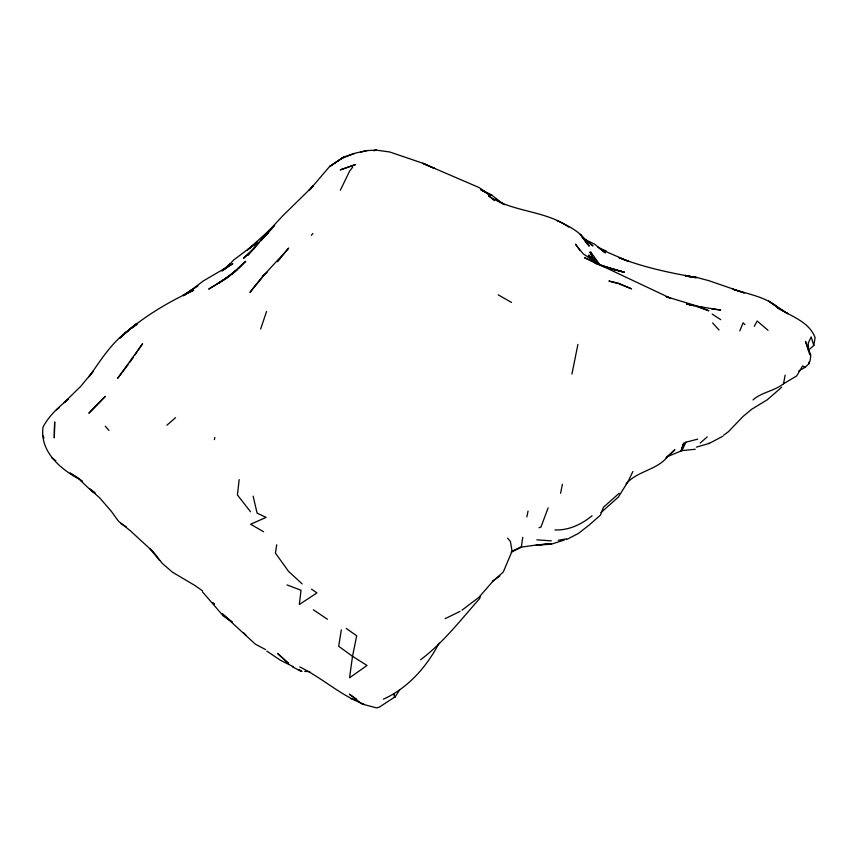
<?xml version="1.0" encoding="UTF-8"?>
<svg xmlns="http://www.w3.org/2000/svg" width="858" height="858" viewBox="0 0 858 858"><rect width="100%" height="100%" fill="white"/><g stroke="black" fill="none" stroke-linecap="round" stroke-linejoin="round"><path stroke-width="1.29" d="M80.116 479.611C60.693 469.38 39.597 451.694 43.039 427.091C48.895 415.873 58.505 407.121 68.265 399.27L64.114 402.595L80.673 386.411L93.447 370.988L89.06 376.716C100.665 360.403 111.454 342.696 128.024 330.866L119.519 338.363C141.066 318.082 166.988 302.659 193.726 290.219L182.936 295.302L197.994 286.004M239.167 479.59L237.441 495.002L250.504 511.743M665.98 457.722L674.892 449.689L667.159 457.282C656.038 470.366 637.151 471.031 626.083 483.891M522.769 537.312L521.396 546.675L512.065 551.211L503.281 572.007L492.857 581.327L478.893 597.361L461.979 610.177M276.705 544.798L275.45 553.11L288.438 571.246L302.166 583.901M341.334 629.858L338.696 646.288L352.509 656.316L367.02 665.465L349.56 677.799L352.509 656.316L356.714 635.789L346.278 628.453M808.44 350.236L813.813 345.452L815.1 337.655C808.997 321.332 790.797 316.409 777.477 307.614L787.859 313.749L768.607 301.094L780.158 309.448C767.331 297.061 749.334 294.466 733.043 289.285L744.39 292.921L708.729 280.641L697.179 277.563L685.295 276.072L696.921 277.563C670.345 273.005 643.79 267.46 618.629 257.497L628.238 261.261L601.887 249.817M214.393 439.65L214.822 437.451M752.981 399.925C761.496 392.213 774.259 391.109 783.493 383.805L785.156 375.182M571.932 374.088L577.906 344.412M560.574 493.253L562.408 484.277M526.833 516.924L528.045 511.078M683.644 443.168L681.874 450.632L667.234 456.692M480.351 596.203L479.729 598.509C460.875 619.658 443.382 642.696 420.559 659.759M798.766 371.074L804.976 367.385L809.126 363.599L810.242 360.017L810.81 355.255L805.48 341.366L808.236 350.171M439.071 643.189C426.748 666.645 408.118 688.062 383.354 699.184M683.14 444.455L681.123 450.804L683.687 443.575L685.95 442.192L697.683 439.146M260.65 329.022L266.57 311.454M395.034 696.857L379.311 707.131L376.555 707.882L362.012 704.043L349.335 694.186L356.681 699.216M548.144 507.861L540.948 527.08L539.028 527.756M739.832 330.845L743.071 322.812L744.948 324.646M632.872 471.503L628.442 480.877L618.393 497.039L600.997 512.548M685.95 442.192L681.874 450.632L695.237 449.27M340.369 190.186L349.56 171.235L352.777 166.999M754.321 326.34L757.153 321.01L768.028 330.287M399.678 689.778L394.83 697.457L394.026 693.564L394.508 697.511M133.344 357.336L129.537 362.784M134.77 355.233L136.915 352.08M138.342 349.978L142.621 343.672L117.653 378.292L128.099 364.725M277.606 261.722L288.663 248.101C275.772 262.848 261.476 276.415 249.989 292.417L264.832 274.303L262.301 276.802L267.074 272.351M311.357 235.328L312.913 233.44M259.459 242.353L247.887 255.18L261.175 239.661L268.222 232.657L262.966 238.47M226.287 267.889L233.644 260.038L255.587 243.479L247.415 250.021L270.538 229.215L267.61 232.132L282.797 215.755L313.288 185.907L309.116 190.315L310.693 188.674L329.547 166.581L343.854 156.993L356.284 152.885L367.203 150.568L376.362 150.118L389.822 152.005L421.75 162.881L479 187.505L490.304 195.452L480.566 189.328L491.956 195.27L502.466 203.496M274.678 225.622L260.703 240.841L268.222 232.657M310.693 188.674L313.288 185.907M236.829 269.766L228.796 276.587L245.72 261.282L238.513 268.758M257.379 241.999L250.418 247.726M619.186 493.221L603.389 507.325L600.482 515.068L589.414 524.849L578.399 533.462L566.655 539.51M265.551 234.663L269.208 231.424M781.735 387.194L767.288 399.764L751.812 409.169L743.039 416.462L728.238 431.853L723.594 435.231M229.772 264.071L222.083 270.796L232.872 263.674L203.41 280.877L186.69 293.5L191.956 289.736M700.182 443.071L707.239 436.904M166.945 425.171L175.568 417.653M231.96 274.249L237.709 269.487M256.574 242.911L253.089 245.678M56.456 409.856L59.459 407.518M227.07 277.971L208.698 289.125L222.319 280.705L235.585 270.817M223.037 270.152L225.922 268.104L221.911 270.892M592.052 515.765C581.563 524.388 568.79 530.448 554.933 529.987M134.577 325.965L131.564 328.088L135.875 325.193M185.167 294.669L190.615 290.851L186.336 293.811M492.31 581.306L499.914 575.986M783.493 383.805L796.642 375.976L802.627 365.916L804.976 367.385M184.942 294.787L186.969 293.382M188.996 291.977L191.034 290.572L183.419 295.796M222.319 280.705L229.558 275.911L218.093 283.43L221.267 281.381M135.446 325.407L137.173 324.303M696.396 447.136L709.126 443.447L722.822 436.261M445.152 618.661L460.017 611.379M511.175 552.177L521.782 547.072L535.832 545.077L551.136 544.24L564.296 540.025M341.152 158.73L329.547 166.581L343.854 156.993L340.765 158.891L354.236 153.421M360.735 152.038L367.203 150.568M373.97 150.622L376.362 150.118L373.809 150.643M558.311 540.293L566.419 538.856M304.633 671.396L309.813 671.6M536.861 539.821L551.308 540.883M696.835 306.22L720.774 310.081L711.765 308.848M700.214 307.078L704.053 307.7M612.623 269.433L624.249 272.072L602.359 266.173L624.12 272.329L600.986 265.154L611.464 269.004M686.625 303.957L694.261 305.738M686.657 303.989L690.508 304.912M686.443 303.893L694.776 305.941M601.801 249.785L606.349 251.169M350.943 698.637L355.716 699.935M617.492 283.462L608.869 281.038L618.8 283.258L631.574 288.856L618.725 283.805M695.967 306.231L708.923 310.789L696.256 305.78L666.13 296.664L670.838 298.38L584.448 257.636L601.136 265.669L583.258 253.904L575.493 244.176L579.911 250.504M287.022 584.931L301.019 590.261L299.313 604.525L316.934 592.899L311.518 589.156M78.035 477.917L70.099 473.048L82.529 481.177M364.017 704.246C340.594 695.527 322.158 677.723 299.732 666.945M584.952 239.425L594.551 244.144L605.33 252.885L597.972 247.211L605.92 251.051M481.199 190.176L491.956 195.27M708.569 443.178L709.126 443.447M292.342 666.763L301.179 671.417M293.415 666.741L280.512 660.306L266.827 651.115M298.809 669.594L302.037 671.299M265.583 649.603L255.309 644.144L222.469 613.899L232.207 622.071L223.606 616.291L202.499 591.913M568.779 227.113C544.787 210.049 512.548 212.484 488.599 195.828L494.423 200.611M557.142 220.613L556.896 220.474C568.479 226.115 581.424 231.66 587.473 243.94L580.287 234.298L589.199 246.117L581.574 236.132L593.007 245.935L586.84 241.43M498.219 294.841L511.518 302.434M95.442 493.404L92.053 491.462L80.169 480.233M263.631 531.767L250.6 524.238L266.109 517.395L257.089 513.138L253.153 496.16M120.731 523.391L126.255 526.78M495.538 199.056L504.418 204.751M712.161 314.071L720.752 319.659M499.431 201.651L502.498 203.657M313.363 609.759L327.434 619.272M94.777 492.428L89.607 488.856L99.828 498.015L111.218 511.186L118.565 521.31L130.255 530.705L153.357 551.919L162.248 563.352L172.447 572.2L195.056 585.574L202.509 590.84M214.5 604.075L212.505 602.67L214.028 604.075M51.705 457.7L55.824 460.746M288.32 662.998L277.542 653.431L288.76 663.92M592.814 260.832L588.041 256.231L591.784 260.821M153.357 551.919L150.032 548.691L159.631 560.542M243.479 632.603L246.192 635.317M712.633 322.973L719.047 330.04M507.55 538.138L510.403 541.409L512.065 551.211M593.972 258.204L597.179 261.883M596.428 264.039L588.663 255.083L595.452 263.213L590.047 252.22L595.452 263.213M105.266 426.169L108.945 430.437M599.645 264.532L590.744 252.016L591.966 255.276M42.9 435.789L44.005 437.945M808.633 351.426L809.888 354.74M813.813 345.452L811.175 336.894L808.247 343.157L808.579 350.246M808.772 362.151L809.126 363.599M54.429 430.19L54.301 437.912L54.676 421.943L54.429 430.19M105.298 396.407L88.996 413.063L105.298 396.407M254.569 248.016L243.586 258.237L254.569 248.016M129.665 329.215L124.742 333.301L136.872 323.445L129.665 329.215M340.379 169.841L355.448 164.586L340.379 169.841M550.965 543.725L536.368 545.055L550.965 543.725M695.441 277.681L685.263 275.429L695.43 277.67M434.566 168.425L422.951 163.31L434.566 168.425"/></g></svg>
